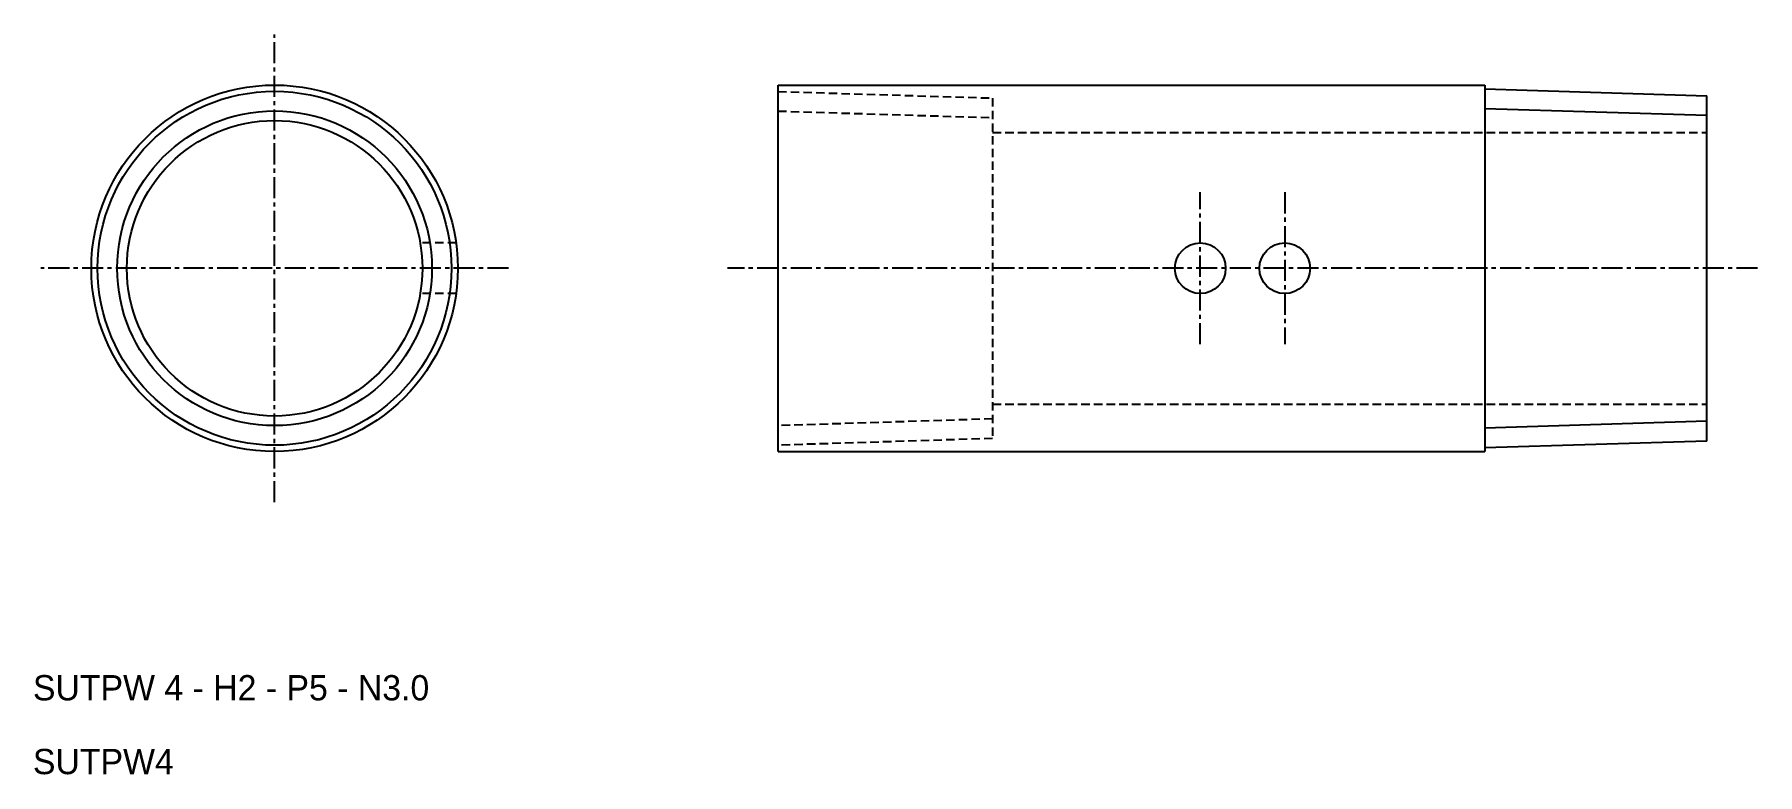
# Model space of a CAD drawing. Extents: x 101 to 204, y 184 to 228.
import ezdxf

# ---------------------------------------------------------------- set-up
doc = ezdxf.new("R2010")
doc.units = 0
doc.linetypes.add('CENTER', pattern=[2, 1.25, -0.25, 0.25, -0.25])
doc.linetypes.add('DASHED', pattern=[0.75, 0.5, -0.25])
doc.layers.get('0').update_dxf_attribs({"linetype": 'CONTINUOUS'})
doc.layers.add('CENTER', color=1, linetype='CENTER')

msp = doc.modelspace()

# ---------------------------------------------------------------- linework, layer by layer
for p, q in [((145.53, 203.34), (145.53, 225.04)), ((145.53, 225.04), (187.37, 225.04)), ((187.37, 225.04), (187.37, 203.34)), ((187.37, 224.82), (200.53, 224.41)), ((200.53, 203.96), (200.53, 224.41)), ((145.53, 203.34), (187.37, 203.34)), ((200.53, 203.96), (187.37, 203.55))]:
    msp.add_line(p, q)
at = {"color": 3, "linetype": 'DASHED'}
for p, q in [((145.53, 224.66), (158.23, 224.27)), ((145.53, 223.5), (158.23, 223.11)), ((158.23, 224.27), (158.23, 204.11)), ((158.23, 222.24), (200.53, 222.24)), ((126.46, 215.69), (124.34, 215.69)), ((126.46, 212.69), (124.34, 212.69)), ((158.23, 206.14), (200.53, 206.14)), ((158.23, 205.27), (145.53, 204.87)), ((158.23, 204.11), (145.53, 203.71))]:
    msp.add_line(p, q, dxfattribs=at)
at = {"color": 3}
for p, q in [((187.37, 223.66), (200.53, 223.25)), ((200.53, 205.13), (187.37, 204.72))]:
    msp.add_line(p, q, dxfattribs=at)
for centre, radius in [((115.71, 214.19), 10.85), ((115.71, 214.19), 9.32), ((115.71, 214.19), 8.75), ((170.53, 214.19), 1.5), ((175.53, 214.19), 1.5)]:
    msp.add_circle(centre, radius)
msp.add_circle((115.71, 214.19), 10.48, dxfattribs=at)
at = {"layer": 'CENTER', "linetype": 'CENTER'}
for p, q in [((115.71, 200.34), (115.71, 228.04)), ((170.53, 209.69), (170.53, 218.69)), ((175.53, 218.69), (175.53, 209.69)), ((129.56, 214.19), (101.86, 214.19)), ((203.53, 214.19), (142.53, 214.19))]:
    msp.add_line(p, q, dxfattribs=at)

# ---------------------------------------------------------------- texts
at = {"linetype": 'CONTINUOUS'}
for s, height, p in [('SUTPW 4 - H2 - P5 - N3.0', 1.4969, (101.4, 188.6)), ('SUTPW4', 1.497, (101.4, 184.23))]:
    msp.add_text(s, height=height, dxfattribs=at).set_placement(p)

doc.saveas('drawing.dxf')
